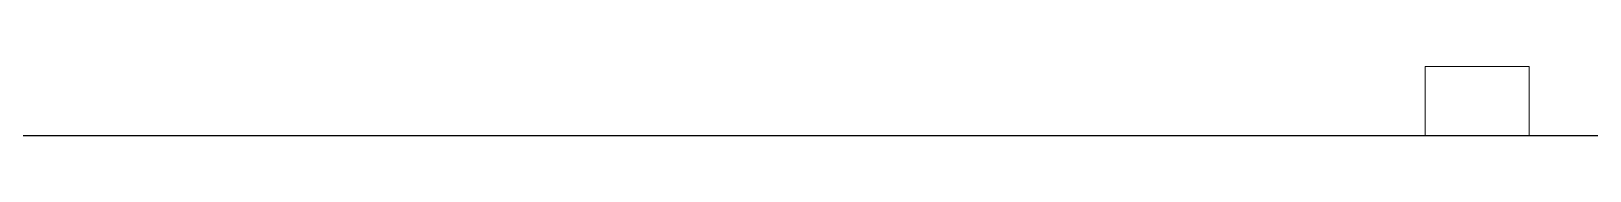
# Model space of a CAD drawing. Header units: millimetres. Extents: x 3056 to 110866, y 16649 to 58349.
# Drawn here: x 61737 to 66231, y 16649 to 16849 of the extents above; entities that cross this region are included whole.
import ezdxf

# ---------------------------------------------------------------- set-up
doc = ezdxf.new("R2010")
doc.units = ezdxf.units.MM
doc.layers.add('1', color=7, linetype='Continuous', true_color=0xffffff)

msp = doc.modelspace()

# ---------------------------------------------------------------- linework, layer by layer
at = {"layer": '1', "color": 9, "linetype": 'Continuous', "lineweight": 13}
for p, q in [((65756.5, 16849.3), (65756.5, 16649.3)), ((66056.5, 16849.3), (65756.5, 16849.3)), ((66056.5, 16649.3), (66056.5, 16849.3))]:
    msp.add_line(p, q, dxfattribs=at)
at = {"layer": '1', "color": 143, "linetype": 'Continuous', "lineweight": 25}
msp.add_line((3056.5, 16649.3), (110866.5, 16649.3), dxfattribs=at)
at = {"layer": '1', "color": 143, "linetype": 'Continuous', "lineweight": 13}
msp.add_line((110866.5, 16649.3), (3056.5, 16649.3), dxfattribs=at)
at = {"layer": '1', "color": 43, "linetype": 'Continuous', "lineweight": 13}
msp.add_line((110866.5, 16649.3), (3056.5, 16649.3), dxfattribs=at)
msp.add_line((110866.5, 16649.3), (3056.5, 16649.3), dxfattribs=at)
at = {"layer": '1', "color": 43, "linetype": 'Continuous', "lineweight": 25}
msp.add_line((3056.5, 16649.3), (110866.5, 16649.3), dxfattribs=at)
msp.add_line((3056.5, 16649.3), (110866.5, 16649.3), dxfattribs=at)

doc.saveas('drawing.dxf')
